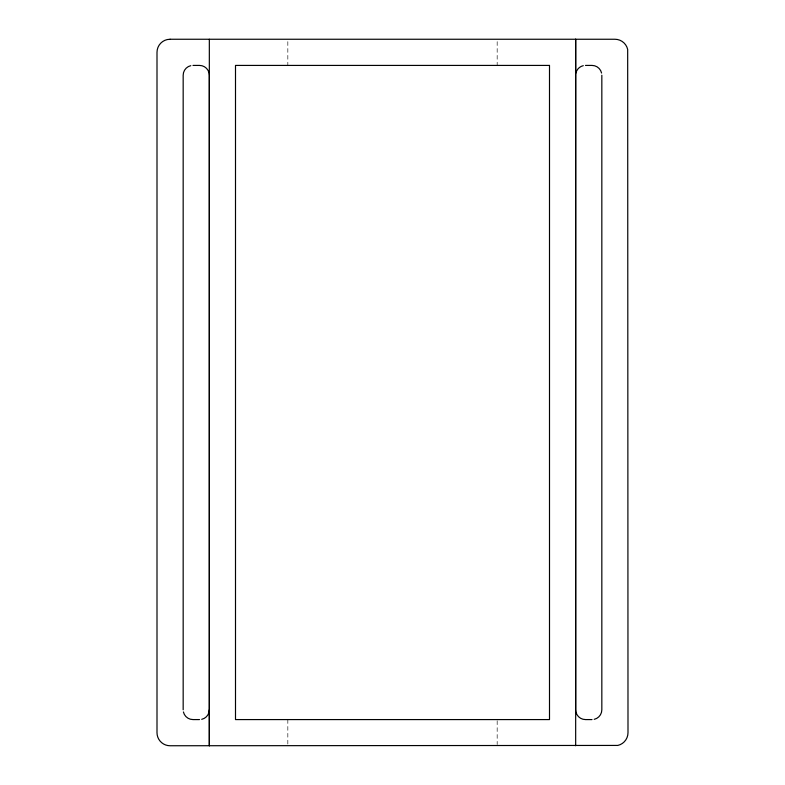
<?xml version="1.0" encoding="UTF-8"?>
<svg xmlns="http://www.w3.org/2000/svg" width="785" height="785" viewBox="0 0 785 785"><rect width="100%" height="100%" fill="white"/><g stroke="black" fill="none" stroke-linecap="round" stroke-linejoin="round"><path stroke-width="0.59" stroke-dasharray="3.92 2.94" d="M497.17 41.625L497.17 65.42M497.17 720.777L497.17 744.563M287.83 41.625L287.83 65.42M287.83 719.58L287.83 745.75"/><path stroke-width="1.18" d="M209.33 39.25L209.33 745.75L209.33 75.232A9.812 9.812 0 0 0 199.518 65.42L192.982 65.42M575.67 745.75L575.67 39.25L575.67 709.768A9.812 9.812 0 0 0 585.482 719.58L592.018 719.58M585.482 65.42L592.018 65.42A9.812 9.812 0 0 1 601.585 73.044M199.518 719.58L192.982 719.58A9.812 9.812 0 0 1 183.415 711.956M601.83 75.232L601.83 709.768A9.812 9.812 0 0 1 594.206 719.335M183.17 709.768L183.17 75.232A9.812 9.812 0 0 1 190.794 65.665M209.33 709.768A9.812 9.812 0 0 1 201.706 719.335M575.915 73.044A9.812 9.812 0 0 1 583.294 65.665M170.08 39.25L167.176 39.574A13.08 13.08 0 0 0 157 52.33L157 732.67A13.08 13.08 0 0 0 170.08 745.75L617.824 745.426A13.08 13.08 0 0 0 628 732.67L627.676 49.426A13.08 13.08 0 0 0 614.92 39.25L170.08 39.25M549.5 65.42L235.5 65.42L235.5 719.58L549.5 719.58L549.5 65.42"/></g></svg>
